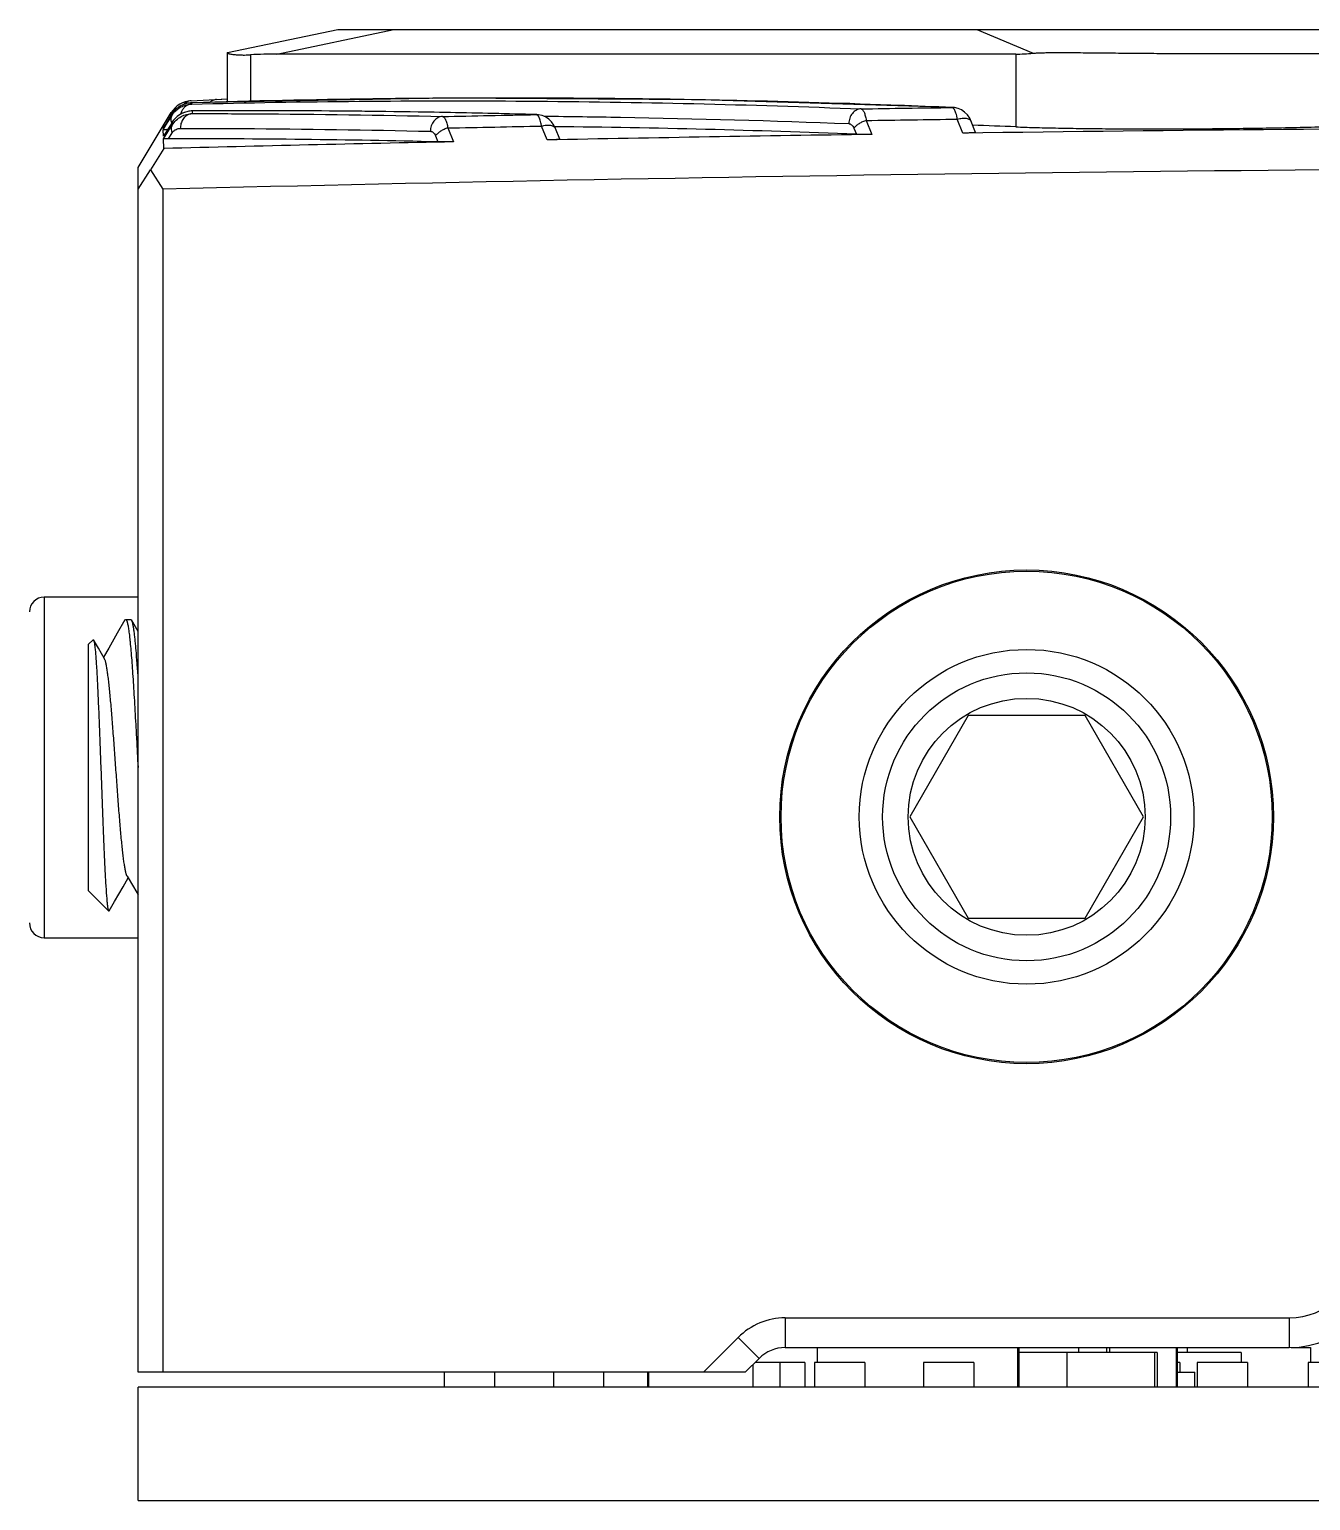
# Model space of a CAD drawing. Header units: millimetres. Extents: x 3299 to 14264, y 1863 to 5555.
# Drawn here: x 3626.39 to 3652.34, y 2920.55 to 2950.35 of the extents above; entities that cross this region are included whole.
import ezdxf

# ---------------------------------------------------------------- set-up
doc = ezdxf.new("R2010")
doc.units = ezdxf.units.MM
doc.layers.add('02___PRT_ALL_AXES', color=7, linetype='Continuous')

msp = doc.modelspace()

# ---------------------------------------------------------------- linework, layer by layer
at = {"color": 7, "linetype": 'Continuous'}
for p, q in [((3630.40239, 2949.87906), (3632.63353, 2950.34949)), ((3631.40119, 2949.84949), (3633.77256, 2950.34949)), ((3632.63351, 2950.34949), (3659.48068, 2950.34949)), ((3645.57981, 2950.34949), (3646.72289, 2949.86746)), ((3630.39552, 2949.87481), (3630.39552, 2948.87583)), ((3630.40239, 2949.87906), (3630.39553, 2949.87481)), ((3630.86535, 2949.83507), (3630.86535, 2948.88433)), ((3646.37105, 2949.84949), (3631.40119, 2949.84949)), ((3646.37105, 2949.84949), (3646.37105, 2948.37576)), ((3629.66513, 2948.90397), (3630.39552, 2948.94049)), ((3629.68654, 2948.86309), (3629.67423, 2948.86272)), ((3629.68655, 2948.86302), (3629.67423, 2948.86272)), ((3629.67423, 2948.86272), (3629.67786, 2948.86286)), ((3629.67423, 2948.86272), (3629.67678, 2948.83746)), ((3630.17928, 2948.92968), (3630.39552, 2948.94038)), ((3630.17928, 2948.92968), (3630.39552, 2948.9403)), ((3634.89027, 2948.95584), (3634.56268, 2948.95377)), ((3634.89027, 2948.95493), (3634.56269, 2948.95116)), ((3645.07859, 2948.76766), (3644.94585, 2948.77217)), ((3645.07859, 2948.76766), (3644.94586, 2948.77326)), ((3645.07859, 2948.76766), (3645.09553, 2948.76762)), ((3645.09553, 2948.76762), (3645.09554, 2948.76762)), ((3628.58801, 2947.54949), (3629.26236, 2948.66351)), ((3629.15502, 2948.44178), (3629.09307, 2948.34134)), ((3629.27745, 2948.46694), (3629.10088, 2948.18759)), ((3629.10264, 2948.13565), (3629.27941, 2948.41377)), ((3629.15031, 2948.40796), (3629.21205, 2948.50751)), ((3629.21322, 2948.53612), (3629.15502, 2948.44178)), ((3629.21205, 2948.50751), (3629.27069, 2948.60203)), ((3629.21205, 2948.50751), (3629.27069, 2948.60203)), ((3629.26879, 2948.62618), (3629.21322, 2948.53612)), ((3629.25852, 2948.60953), (3629.21322, 2948.53612)), ((3629.26879, 2948.62618), (3629.25852, 2948.60953)), ((3629.26879, 2948.62618), (3629.27069, 2948.60203)), ((3629.27745, 2948.46694), (3629.27941, 2948.41377)), ((3629.68587, 2948.69837), (3629.69394, 2948.69857)), ((3629.69395, 2948.69842), (3629.68587, 2948.69837)), ((3629.68587, 2948.69837), (3629.68716, 2948.67224)), ((3629.68587, 2948.69837), (3629.68716, 2948.67224)), ((3629.69395, 2948.69837), (3629.68587, 2948.69837)), ((3629.68716, 2948.67224), (3629.68848, 2948.64403)), ((3629.68848, 2948.64403), (3629.69375, 2948.64403)), ((3629.68848, 2948.64403), (3629.69375, 2948.64401)), ((3629.69394, 2948.69857), (3629.69395, 2948.69857)), ((3636.65483, 2948.62459), (3636.66894, 2948.62467)), ((3636.66894, 2948.62467), (3636.66895, 2948.62467)), ((3643.34053, 2948.50596), (3643.45291, 2948.22318)), ((3645.29659, 2948.2491), (3645.18428, 2948.53243)), ((3645.55342, 2948.26328), (3645.4655, 2948.48518)), ((3629.08739, 2948.37446), (3629.11433, 2948.3758)), ((3629.09307, 2948.34134), (3629.08739, 2948.37446)), ((3629.09477, 2948.31839), (3629.15031, 2948.40796)), ((3629.10088, 2948.18759), (3629.09477, 2948.31839)), ((3629.10801, 2947.9384), (3629.10264, 2948.13565)), ((3629.20333, 2948.13295), (3629.28095, 2948.25506)), ((3634.61431, 2948.1939), (3634.66343, 2948.07173)), ((3634.86381, 2948.35298), (3634.97654, 2948.0727)), ((3636.87448, 2948.11086), (3636.76183, 2948.3917)), ((3637.04357, 2948.34452), (3637.04358, 2948.34451)), ((3637.13166, 2948.12482), (3637.04358, 2948.34451)), ((3643.09005, 2948.34795), (3643.13878, 2948.22529)), ((3629.108, 2947.93839), (3628.83801, 2947.5026)), ((3628.58801, 2923.14949), (3628.58801, 2947.54949)), ((3628.58801, 2947.11188), (3628.83801, 2947.5026)), ((3628.83801, 2947.5026), (3629.08801, 2947.11188)), ((3629.08801, 2947.11188), (3629.08801, 2923.14949)), ((3626.68801, 2938.84949), (3626.68801, 2931.94949)), ((3628.58801, 2938.84949), (3626.68801, 2938.84949)), ((3628.32343, 2938.3869), (3628.33801, 2938.39949)), ((3628.43801, 2938.39949), (3628.45259, 2938.3869)), ((3628.58801, 2938.15344), (3628.45259, 2938.3869)), ((3627.58801, 2937.89949), (3627.67593, 2937.9874)), ((3627.67593, 2937.9874), (3627.68659, 2937.98357)), ((3627.58801, 2932.89952), (3627.58801, 2937.89947)), ((3627.58801, 2932.89949), (3627.99291, 2932.49458)), ((3627.99291, 2932.49458), (3628.00243, 2932.49802)), ((3626.68801, 2931.94949), (3628.58801, 2931.94949)), ((3641.69867, 2924.24949), (3641.69867, 2923.64949)), ((3641.69867, 2924.24949), (3651.90663, 2924.24949)), ((3651.90663, 2924.24949), (3651.90663, 2923.64949)), ((3640.03948, 2923.14949), (3640.74408, 2923.85408)), ((3640.74408, 2923.85408), (3641.16834, 2923.42982)), ((3640.88801, 2923.14949), (3641.16834, 2923.42982)), ((3641.69867, 2923.64949), (3651.90663, 2923.64949)), ((3642.3422, 2923.64949), (3642.3422, 2923.34949)), ((3646.4062, 2923.64949), (3646.4062, 2922.84949)), ((3646.4316, 2923.64949), (3646.4316, 2922.84949)), ((3649.23192, 2923.54949), (3646.4316, 2923.54949)), ((3647.4032, 2923.54949), (3647.4032, 2922.84949)), ((3647.64518, 2923.54949), (3647.64518, 2923.64949)), ((3648.20376, 2923.64949), (3648.20376, 2923.54949)), ((3648.27447, 2923.54949), (3648.27447, 2923.64949)), ((3649.1812, 2923.54949), (3649.1812, 2922.84949)), ((3649.23192, 2923.54949), (3649.23192, 2922.84949)), ((3649.61589, 2923.64949), (3649.61589, 2922.84949)), ((3649.64518, 2922.84949), (3649.64518, 2923.64949)), ((3650.93389, 2923.54949), (3649.64518, 2923.54949)), ((3649.83801, 2923.64949), (3649.83801, 2923.54949)), ((3650.93389, 2923.54949), (3650.93389, 2923.34949)), ((3652.33801, 2923.64949), (3652.33801, 2923.34949)), ((3640.88801, 2923.14949), (3628.58801, 2923.14949)), ((3634.7914, 2923.14949), (3634.7914, 2922.84949)), ((3635.8074, 2923.14949), (3635.8074, 2922.84949)), ((3637.00112, 2923.14949), (3637.00112, 2922.84949)), ((3638.01712, 2923.14949), (3638.01712, 2922.84949)), ((3638.9062, 2923.14949), (3638.9062, 2922.84949)), ((3638.9316, 2923.14949), (3638.9316, 2922.84949)), ((3641.0414, 2923.30288), (3641.0414, 2922.84949)), ((3642.09454, 2923.34949), (3641.08801, 2923.34949)), ((3641.09223, 2923.35371), (3641.09223, 2923.34949)), ((3641.58654, 2923.34949), (3641.58654, 2922.84949)), ((3642.09454, 2923.34949), (3642.09454, 2922.84949)), ((3642.2914, 2923.34949), (3642.2914, 2922.84949)), ((3643.3074, 2923.34949), (3642.2914, 2923.34949)), ((3643.3074, 2923.34949), (3643.3074, 2922.84949)), ((3644.50112, 2923.34949), (3644.50112, 2922.84949)), ((3645.51712, 2923.34949), (3644.50112, 2923.34949)), ((3645.51712, 2923.34949), (3645.51712, 2922.84949)), ((3649.6893, 2923.34949), (3649.64518, 2923.34949)), ((3649.64518, 2923.14949), (3649.99518, 2923.14949)), ((3649.6893, 2923.34949), (3649.6893, 2923.14949)), ((3649.99518, 2922.84949), (3649.99518, 2923.14949)), ((3650.04482, 2923.34949), (3650.04482, 2922.84949)), ((3651.06082, 2923.34949), (3650.04482, 2923.34949)), ((3651.06082, 2923.34949), (3651.06082, 2922.84949)), ((3652.2914, 2923.34949), (3652.2914, 2922.84949)), ((3653.3074, 2923.34949), (3652.2914, 2923.34949)), ((3628.58801, 2920.54949), (3628.58801, 2922.84949)), ((4228.58801, 2922.84949), (3628.58801, 2922.84949)), ((3628.58801, 2920.54949), (4228.58801, 2920.54949))]:
    msp.add_line(p, q, dxfattribs=at)
for points in [[(3629.67423, 2948.86272), (3629.67549, 2948.851), (3629.67678, 2948.83746)], [(3645.09553, 2948.76762), (3639.97509, 2948.92347), (3634.80156, 2948.95548), (3629.67786, 2948.86286)], [(3645.4655, 2948.48518), (3645.43482, 2948.54944), (3645.38886, 2948.61662), (3645.33277, 2948.67361), (3645.26926, 2948.71776), (3645.20062, 2948.74821), (3645.12874, 2948.76475), (3645.09554, 2948.76762)], [(3629.69394, 2948.69857), (3629.60457, 2948.68997), (3629.52229, 2948.66698), (3629.44671, 2948.63108), (3629.37947, 2948.58392), (3629.35236, 2948.55955)], [(3636.66894, 2948.62467), (3634.36308, 2948.67447), (3632.00404, 2948.69948), (3629.69395, 2948.69857)], [(3637.04357, 2948.34452), (3637.01234, 2948.40911), (3636.96581, 2948.47619), (3636.90912, 2948.53287), (3636.84504, 2948.57655), (3636.77581, 2948.60641), (3636.70339, 2948.62218), (3636.66895, 2948.62467)], [(3628.32343, 2938.3869), (3628.16821, 2938.1193), (3627.994, 2937.81927), (3627.88801, 2937.63696)], [(3627.90767, 2937.60315), (3627.78494, 2937.81425), (3627.68659, 2937.98357)], [(3628.00243, 2932.49802), (3628.11072, 2932.68469), (3628.28494, 2932.98473), (3628.38801, 2933.16202)], [(3628.36835, 2933.19583), (3628.494, 2932.97971), (3628.58801, 2932.8178)]]:
    msp.add_lwpolyline(points, dxfattribs=at)
for radius in [4.975, 3.39028, 2.91689]:
    msp.add_circle((3646.58801, 2934.39949), radius, dxfattribs=at)
for centre, radius, start, end in [((3629.6901, 2948.40459), 0.5, 92.862405, 148.812334), ((3636.06738, 2736.85887), 212.10024, 89.1082207, 90.3179807), ((3636.06605, 2736.76722), 212.1919, 88.7999645, 89.108247), ((3629.50145, 2948.55177), 0.25189, 200.586717, 202.632589), ((3629.69304, 2948.36547), 0.49795, 138.621317, 148.429098), ((3629.69131, 2948.34259), 0.49419, 146.968618, 148.334426), ((3629.69365, 2948.34105), 0.497, 139.441743, 146.966912), ((3664.02419, 1550.88249), 1397.49212, 90.84343208, 91.11318078), ((3664.05382, 1549.34886), 1399.02604, 91.19091793, 91.43132114), ((3626.68801, 2938.54949), 0.3, 90, 180), ((3626.68801, 2932.24949), 0.3, 180, 270), ((3651.90663, 2925.64949), 1.4, 270, 358), ((3651.90663, 2925.64949), 2, 270, 358), ((3641.69867, 2922.89949), 1.35, 90, 135), ((3641.69867, 2922.89949), 0.75, 90, 135)]:
    msp.add_arc(centre, radius, start, end, dxfattribs=at)
for centre, major_axis, ratio, start_param, end_param in [((3627.9845, 2944.25932), (7.86239, 3.5046), 0.55392788, 0.8931995, 0.96503923), ((3650.58801, 2952.34949), (4.97449, 2.23324), 0.22588602, -2.67542425, -2.55545446), ((3632.57524, 2247.6744), (-4.32598, 700.45481), 0.54995296, -0.01665001, -0.00247668), ((3637.75072, 2247.93317), (-4.32598, 700.45481), 0.54995296, -0.02521615, -0.00936381), ((3640.85919, 2248.08859), (-4.32598, 700.45481), 0.54995296, -0.02553754, -0.02327436)]:
    msp.add_ellipse(centre, major_axis=major_axis, ratio=ratio, start_param=start_param, end_param=end_param, dxfattribs=at)
for points, knots in [([(3630.39552, 2949.87481), (3630.39552, 2949.87377), (3630.39678, 2949.8721), (3630.39897, 2949.87036), (3630.40285, 2949.86798), (3630.40959, 2949.86499), (3630.41992, 2949.86138), (3630.43315, 2949.85762), (3630.45648, 2949.85209), (3630.47558, 2949.84869), (3630.48928, 2949.84656)], [0, 0, 0, 0, 0.03139521, 0.0554437, 0.08601104, 0.16767663, 0.27745033, 0.41559926, 0.58214876, 1, 1, 1, 1]), ([(3630.48928, 2949.84656), (3630.51181, 2949.84307), (3630.56292, 2949.8371), (3630.64854, 2949.8318), (3630.75137, 2949.83051), (3630.82554, 2949.83296), (3630.86535, 2949.83507)], [0, 0, 0, 0, 0.1815266, 0.40939351, 0.68265397, 1, 1, 1, 1]), ([(3646.72289, 2949.86746), (3646.7525, 2949.87025), (3646.79738, 2949.87322), (3646.85774, 2949.87586), (3646.91998, 2949.87796), (3646.99953, 2949.87964), (3647.1313, 2949.88109), (3647.30249, 2949.88123), (3647.5153, 2949.88011), (3647.7375, 2949.87827), (3647.96841, 2949.87605), (3648.20732, 2949.87368), (3648.53976, 2949.87046), (3648.96969, 2949.86669), (3649.49913, 2949.86305), (3650.04188, 2949.86045), (3650.59131, 2949.85898), (3651.1407, 2949.85859), (3651.68334, 2949.85917), (3652.2126, 2949.8605), (3652.72203, 2949.86221), (3653.2054, 2949.86381), (3653.65681, 2949.86453), (3654.01049, 2949.86335), (3654.27334, 2949.86005), (3654.39764, 2949.8572), (3654.45789, 2949.85533)], [0, 0, 0, 0, 0.01153461, 0.0174376, 0.02343089, 0.03568636, 0.04829508, 0.07453604, 0.10207573, 0.13083047, 0.16071255, 0.1916308, 0.2234911, 0.28964759, 0.35837299, 0.42882471, 0.50014189, 0.57145382, 0.64188979, 0.71058981, 0.77671508, 0.83945806, 0.89805288, 0.95178335, 0.97662146, 1, 1, 1, 1]), ([(3629.31606, 2948.66421), (3629.3392, 2948.69124), (3629.3907, 2948.73969), (3629.4802, 2948.79361), (3629.57662, 2948.82731), (3629.64352, 2948.83632), (3629.67678, 2948.83746)], [0, 0, 0, 0, 0.25964586, 0.51125126, 0.7571421, 1, 1, 1, 1]), ([(3629.59021, 2948.8524), (3629.56496, 2948.84709), (3629.51482, 2948.83241), (3629.44335, 2948.79862), (3629.37681, 2948.75295), (3629.33753, 2948.71522), (3629.3194, 2948.69463)], [0, 0, 0, 0, 0.24306123, 0.4897612, 0.74162572, 1, 1, 1, 1]), ([(3629.62221, 2948.82776), (3629.60186, 2948.82138), (3629.5621, 2948.8022), (3629.51156, 2948.75781), (3629.47198, 2948.70032), (3629.45461, 2948.65614), (3629.44825, 2948.63307)], [0, 0, 0, 0, 0.23566946, 0.48036272, 0.73551197, 1, 1, 1, 1]), ([(3629.55968, 2948.8705), (3629.55503, 2948.86761), (3629.5366, 2948.85526), (3629.51987, 2948.84039), (3629.50847, 2948.82815)], [0, 0, 0, 0, 0.24649704, 1, 1, 1, 1]), ([(3629.66513, 2948.90397), (3629.64673, 2948.90305), (3629.60969, 2948.8963), (3629.57562, 2948.88039), (3629.55968, 2948.8705)], [0, 0, 0, 0, 0.49544558, 1, 1, 1, 1]), ([(3629.67423, 2948.86272), (3629.6672, 2948.86246), (3629.639, 2948.8608), (3629.61095, 2948.85676), (3629.59021, 2948.8524)], [0, 0, 0, 0, 0.24943409, 1, 1, 1, 1]), ([(3629.67678, 2948.83746), (3629.67218, 2948.83724), (3629.65372, 2948.83578), (3629.63547, 2948.83192), (3629.62221, 2948.82776)], [0, 0, 0, 0, 0.249061, 1, 1, 1, 1]), ([(3629.67678, 2948.83746), (3631.93588, 2948.89356), (3636.45651, 2948.93355), (3640.97612, 2948.829), (3643.23455, 2948.74068)], [0, 0, 0, 0, 0.49995959, 1, 1, 1, 1]), ([(3634.56268, 2948.95377), (3634.15631, 2948.95088), (3632.53071, 2948.93468), (3630.90529, 2948.89977), (3629.68654, 2948.86309)], [0, 0, 0, 0, 0.24997656, 1, 1, 1, 1]), ([(3630.17928, 2948.92968), (3630.16669, 2948.92905), (3630.14144, 2948.92551), (3630.10487, 2948.91358), (3630.07035, 2948.89529), (3630.04946, 2948.87933), (3630.03961, 2948.87052)], [0, 0, 0, 0, 0.24484893, 0.49204886, 0.74321569, 1, 1, 1, 1]), ([(3644.94586, 2948.77326), (3644.57627, 2948.78873), (3643.09804, 2948.84676), (3641.6192, 2948.88934), (3640.50999, 2948.91258)], [0, 0, 0, 0, 0.2500475, 1, 1, 1, 1]), ([(3643.23455, 2948.74068), (3643.21828, 2948.74008), (3643.18546, 2948.73504), (3643.13866, 2948.71658), (3643.09569, 2948.68792), (3643.04499, 2948.63705), (3642.99946, 2948.55424), (3642.98656, 2948.479), (3642.98613, 2948.4409)], [0, 0, 0, 0, 0.11433915, 0.23084529, 0.35065964, 0.47444182, 0.73239663, 1, 1, 1, 1]), ([(3643.23455, 2948.74068), (3643.23718, 2948.74037), (3643.24258, 2948.73904), (3643.2504, 2948.7352), (3643.2581, 2948.72955), (3643.26881, 2948.71902), (3643.28161, 2948.70097), (3643.29555, 2948.67376), (3643.30867, 2948.64009), (3643.32075, 2948.60034), (3643.33164, 2948.55501), (3643.33771, 2948.52285), (3643.34053, 2948.50596)], [0, 0, 0, 0, 0.0297045, 0.06164668, 0.09692112, 0.13632306, 0.2293676, 0.34316819, 0.47812353, 0.63356683, 0.80822949, 1, 1, 1, 1]), ([(3645.09249, 2948.76291), (3645.09136, 2948.76354), (3645.08698, 2948.76576), (3645.08218, 2948.76721), (3645.07859, 2948.76766)], [0, 0, 0, 0, 0.2634137, 1, 1, 1, 1]), ([(3645.1571, 2948.65123), (3645.15279, 2948.66508), (3645.14398, 2948.69019), (3645.13042, 2948.71896), (3645.11879, 2948.73741), (3645.10823, 2948.75097), (3645.09906, 2948.75925), (3645.09249, 2948.76291)], [0, 0, 0, 0, 0.33115565, 0.60706133, 0.72431946, 0.82825186, 1, 1, 1, 1]), ([(3629.26236, 2948.66351), (3629.25608, 2948.65314), (3629.24647, 2948.62973), (3629.24404, 2948.60463), (3629.24433, 2948.59189)], [0, 0, 0, 0, 0.48742191, 1, 1, 1, 1]), ([(3629.27069, 2948.60203), (3629.26501, 2948.59265), (3629.25601, 2948.57181), (3629.25088, 2948.53724), (3629.25394, 2948.50022), (3629.261, 2948.47559), (3629.26565, 2948.46321)], [0, 0, 0, 0, 0.2291395, 0.46792954, 0.72343821, 1, 1, 1, 1]), ([(3629.27941, 2948.41377), (3629.27298, 2948.40316), (3629.26306, 2948.37925), (3629.25874, 2948.33949), (3629.26461, 2948.29702), (3629.2746, 2948.26906), (3629.28095, 2948.25506)], [0, 0, 0, 0, 0.22585336, 0.46327953, 0.72008185, 1, 1, 1, 1]), ([(3629.35083, 2948.55802), (3629.34395, 2948.55129), (3629.31682, 2948.5232), (3629.29306, 2948.49187), (3629.27745, 2948.46694)], [0, 0, 0, 0, 0.24655989, 1, 1, 1, 1]), ([(3629.27941, 2948.41377), (3629.30212, 2948.44991), (3629.35621, 2948.51526), (3629.45755, 2948.58797), (3629.5702, 2948.63247), (3629.64931, 2948.64331), (3629.68848, 2948.64403)], [0, 0, 0, 0, 0.26244933, 0.51448494, 0.75910763, 1, 1, 1, 1]), ([(3629.68587, 2948.69837), (3629.65563, 2948.6977), (3629.59486, 2948.69082), (3629.50652, 2948.66382), (3629.42322, 2948.62006), (3629.37368, 2948.58032), (3629.35083, 2948.55802)], [0, 0, 0, 0, 0.24426518, 0.49084973, 0.7420583, 1, 1, 1, 1]), ([(3629.63372, 2948.63449), (3629.62019, 2948.63031), (3629.59359, 2948.61917), (3629.55699, 2948.59521), (3629.52423, 2948.56452), (3629.49619, 2948.52793), (3629.4736, 2948.48644), (3629.45141, 2948.42587), (3629.44466, 2948.37684), (3629.44467, 2948.34423)], [0, 0, 0, 0, 0.11491878, 0.23250939, 0.35335088, 0.47760769, 0.60509714, 0.73528388, 1, 1, 1, 1]), ([(3629.68848, 2948.64403), (3629.68387, 2948.64383), (3629.66536, 2948.64243), (3629.64703, 2948.63862), (3629.63372, 2948.63449)], [0, 0, 0, 0, 0.24891709, 1, 1, 1, 1]), ([(3629.69375, 2948.64403), (3630.11566, 2948.64418), (3631.80338, 2948.63972), (3633.49105, 2948.61511), (3634.75652, 2948.58534)], [0, 0, 0, 0, 0.24998689, 1, 1, 1, 1]), ([(3636.65483, 2948.62459), (3636.07484, 2948.64026), (3633.75496, 2948.69342), (3631.43421, 2948.70852), (3629.69395, 2948.69842)], [0, 0, 0, 0, 0.2500334, 1, 1, 1, 1]), ([(3634.75652, 2948.58534), (3634.74028, 2948.58469), (3634.70754, 2948.5796), (3634.66089, 2948.56108), (3634.61812, 2948.53238), (3634.56774, 2948.48149), (3634.52268, 2948.39869), (3634.51017, 2948.32356), (3634.50991, 2948.28553)], [0, 0, 0, 0, 0.11442142, 0.23092269, 0.35067229, 0.47436575, 0.73221349, 1, 1, 1, 1]), ([(3634.75652, 2948.58534), (3634.75915, 2948.5851), (3634.76455, 2948.58393), (3634.77241, 2948.58032), (3634.78016, 2948.57487), (3634.79094, 2948.56462), (3634.80387, 2948.54687), (3634.81796, 2948.51997), (3634.83127, 2948.48658), (3634.84356, 2948.44705), (3634.85468, 2948.4019), (3634.86091, 2948.36983), (3634.86381, 2948.35298)], [0, 0, 0, 0, 0.02973519, 0.06158653, 0.09669431, 0.13589431, 0.22853842, 0.34206442, 0.47694225, 0.63253778, 0.80759501, 1, 1, 1, 1]), ([(3636.66662, 2948.6213), (3636.66565, 2948.62174), (3636.66188, 2948.62332), (3636.65784, 2948.62429), (3636.65483, 2948.62459)], [0, 0, 0, 0, 0.25988398, 1, 1, 1, 1]), ([(3636.73403, 2948.51011), (3636.72953, 2948.52424), (3636.72232, 2948.54432), (3636.71096, 2948.56893), (3636.70259, 2948.58422), (3636.69399, 2948.59717), (3636.68301, 2948.61037), (3636.6734, 2948.61817), (3636.66662, 2948.6213)], [0, 0, 0, 0, 0.33504051, 0.48080949, 0.61188954, 0.72848962, 0.8312321, 1, 1, 1, 1]), ([(3636.76183, 2948.3917), (3636.75819, 2948.41298), (3636.75028, 2948.45279), (3636.73979, 2948.49203), (3636.73403, 2948.51011)], [0, 0, 0, 0, 0.53214307, 1, 1, 1, 1]), ([(3636.76183, 2948.3917), (3636.77793, 2948.39643), (3636.80983, 2948.4043), (3636.85712, 2948.4113), (3636.90174, 2948.4131), (3636.94242, 2948.40965), (3636.97804, 2948.40099), (3637.00766, 2948.38728), (3637.02699, 2948.37131), (3637.03794, 2948.3565), (3637.04195, 2948.34857), (3637.04357, 2948.34452)], [0, 0, 0, 0, 0.1636435, 0.3198263, 0.46542166, 0.59814346, 0.71665236, 0.82113384, 0.91386521, 0.95738835, 1, 1, 1, 1]), ([(3636.81809, 2948.5924), (3637.33215, 2948.58725), (3639.38864, 2948.55918), (3641.44472, 2948.50119), (3642.98613, 2948.4409)], [0, 0, 0, 0, 0.24996047, 1, 1, 1, 1]), ([(3642.98613, 2948.4409), (3642.99112, 2948.4407), (3643.00124, 2948.43936), (3643.02155, 2948.43279), (3643.04637, 2948.41664), (3643.07182, 2948.38676), (3643.08454, 2948.36182), (3643.09005, 2948.34795)], [0, 0, 0, 0, 0.10203579, 0.20701317, 0.43371845, 0.6954181, 1, 1, 1, 1]), ([(3643.34053, 2948.50596), (3643.3145, 2948.49839), (3643.26389, 2948.47975), (3643.19434, 2948.44291), (3643.14351, 2948.40565), (3643.11014, 2948.37317), (3643.09619, 2948.3564), (3643.09005, 2948.34795)], [0, 0, 0, 0, 0.27036125, 0.53606903, 0.7829848, 0.89583487, 1, 1, 1, 1]), ([(3645.18428, 2948.53243), (3645.18074, 2948.55375), (3645.17303, 2948.59369), (3645.16276, 2948.63306), (3645.1571, 2948.65123)], [0, 0, 0, 0, 0.5317847, 1, 1, 1, 1]), ([(3645.18428, 2948.53243), (3645.20039, 2948.53711), (3645.23232, 2948.54489), (3645.27961, 2948.55178), (3645.32421, 2948.55351), (3645.36483, 2948.55003), (3645.40037, 2948.5414), (3645.42988, 2948.52771), (3645.45245, 2948.50911), (3645.46228, 2948.4933), (3645.4655, 2948.48518)], [0, 0, 0, 0, 0.16403154, 0.32059604, 0.46644677, 0.59932042, 0.71783463, 0.82215688, 0.91457816, 1, 1, 1, 1]), ([(3646.37105, 2948.37576), (3646.49412, 2948.37081), (3646.76044, 2948.362), (3647.18799, 2948.35181), (3647.669, 2948.3438), (3648.19591, 2948.33813), (3648.76044, 2948.33495), (3649.5623, 2948.33421), (3650.58884, 2948.34017), (3651.61527, 2948.35517), (3652.41689, 2948.3731), (3652.98119, 2948.38895), (3653.50784, 2948.40718), (3653.98859, 2948.42754), (3654.4159, 2948.44971), (3654.68202, 2948.46676), (3654.80497, 2948.47579)], [0, 0, 0, 0, 0.04379412, 0.09474767, 0.15206628, 0.21485039, 0.28211489, 0.35280296, 0.49996793, 0.64712735, 0.71781047, 0.78507154, 0.84785709, 0.9051861, 0.95616356, 1, 1, 1, 1]), ([(3629.1831, 2948.31932), (3629.17683, 2948.31916), (3629.16492, 2948.31888), (3629.14804, 2948.3185), (3629.13521, 2948.31826), (3629.12599, 2948.31811), (3629.11991, 2948.31803), (3629.11441, 2948.31797), (3629.10953, 2948.31794), (3629.10529, 2948.31794), (3629.10173, 2948.31796), (3629.09921, 2948.318), (3629.09755, 2948.31806), (3629.09659, 2948.31811), (3629.09585, 2948.31816), (3629.09528, 2948.31822), (3629.09498, 2948.31828), (3629.09478, 2948.31834), (3629.09477, 2948.31839)], [0, 0, 0, 0, 0.21295126, 0.40446658, 0.57317594, 0.64843362, 0.71732189, 0.77960602, 0.83496974, 0.88304066, 0.92344619, 0.95580954, 0.96883385, 0.97966427, 0.9882358, 0.99448852, 0.99838039, 1, 1, 1, 1]), ([(3629.20333, 2948.13295), (3629.1962, 2948.13294), (3629.18266, 2948.13294), (3629.16346, 2948.13303), (3629.14655, 2948.1332), (3629.13395, 2948.13343), (3629.12515, 2948.13366), (3629.11957, 2948.13386), (3629.11472, 2948.13408), (3629.11064, 2948.13432), (3629.10737, 2948.13459), (3629.10497, 2948.13487), (3629.1035, 2948.13515), (3629.10283, 2948.1354), (3629.10264, 2948.13557), (3629.10264, 2948.13565)], [0, 0, 0, 0, 0.21181931, 0.40252007, 0.57072955, 0.71471075, 0.77700135, 0.83246336, 0.88071482, 0.92135787, 0.95400072, 0.97819843, 0.99346293, 0.99770111, 1, 1, 1, 1]), ([(3629.28095, 2948.25506), (3629.28622, 2948.26334), (3629.29754, 2948.27846), (3629.31693, 2948.29764), (3629.33726, 2948.3129), (3629.36465, 2948.32843), (3629.40044, 2948.34097), (3629.43013, 2948.34422), (3629.44467, 2948.34423)], [0, 0, 0, 0, 0.15146229, 0.29031651, 0.41992979, 0.54286746, 0.77554887, 1, 1, 1, 1]), ([(3629.44467, 2948.34423), (3629.86678, 2948.34438), (3631.55533, 2948.33995), (3633.24383, 2948.31533), (3634.50991, 2948.28553)], [0, 0, 0, 0, 0.24998692, 1, 1, 1, 1]), ([(3634.50991, 2948.28553), (3634.51491, 2948.28541), (3634.52504, 2948.28422), (3634.5454, 2948.27796), (3634.57034, 2948.26213), (3634.59595, 2948.23253), (3634.60876, 2948.20771), (3634.61431, 2948.1939)], [0, 0, 0, 0, 0.1022848, 0.20733703, 0.43385027, 0.69530929, 1, 1, 1, 1]), ([(3634.86381, 2948.35298), (3634.83786, 2948.34533), (3634.78738, 2948.32653), (3634.71807, 2948.28943), (3634.66748, 2948.25193), (3634.63428, 2948.21926), (3634.62041, 2948.20239), (3634.61431, 2948.1939)], [0, 0, 0, 0, 0.27012177, 0.53566683, 0.78262626, 0.8956113, 1, 1, 1, 1]), ([(3637.13166, 2948.12482), (3637.13171, 2948.12468), (3637.13164, 2948.1244), (3637.13134, 2948.12416), (3637.13081, 2948.12383), (3637.12981, 2948.12346), (3637.12823, 2948.12303), (3637.12612, 2948.12259), (3637.12349, 2948.12213), (3637.12031, 2948.12167), (3637.11495, 2948.121), (3637.10682, 2948.12016), (3637.09532, 2948.1192), (3637.08149, 2948.11822), (3637.05849, 2948.11683), (3637.02458, 2948.1152), (3636.97879, 2948.11349), (3636.92792, 2948.11201), (3636.89257, 2948.11121), (3636.87448, 2948.11086)], [0, 0, 0, 0, 0.00164516, 0.00282815, 0.00439493, 0.00884074, 0.01517216, 0.02347688, 0.03381663, 0.04624376, 0.06080654, 0.09650615, 0.14114627, 0.19487884, 0.25762003, 0.40879828, 0.58923761, 0.7898166, 1, 1, 1, 1]), ([(3643.45291, 2948.22318), (3643.42143, 2948.22272), (3643.36119, 2948.22218), (3643.2763, 2948.22233), (3643.20306, 2948.2233), (3643.15859, 2948.2245), (3643.13878, 2948.22529)], [0, 0, 0, 0, 0.30061806, 0.57523721, 0.81067955, 1, 1, 1, 1]), ([(3662.61524, 2948.37377), (3661.17198, 2948.37233), (3655.39894, 2948.35765), (3649.626, 2948.30714), (3645.29659, 2948.24912)], [0, 0, 0, 0, 0.24999908, 1, 1, 1, 1]), ([(3645.55342, 2948.26328), (3645.55348, 2948.26312), (3645.55341, 2948.26265), (3645.55273, 2948.26217), (3645.55169, 2948.26167), (3645.55012, 2948.26118), (3645.54804, 2948.26067), (3645.54544, 2948.26015), (3645.54228, 2948.25963), (3645.53697, 2948.25887), (3645.52888, 2948.25795), (3645.51743, 2948.25691), (3645.50363, 2948.25588), (3645.48066, 2948.25444), (3645.44676, 2948.25282), (3645.40097, 2948.25122), (3645.35007, 2948.24994), (3645.31469, 2948.24934), (3645.29659, 2948.2491)], [0, 0, 0, 0, 0.00194372, 0.00478539, 0.00924346, 0.01554483, 0.0237975, 0.03407281, 0.04642855, 0.06091644, 0.09646586, 0.14096807, 0.1945853, 0.25724311, 0.40836318, 0.58888091, 0.78962352, 1, 1, 1, 1]), ([(3634.97654, 2948.0727), (3634.91651, 2948.07145), (3634.83189, 2948.07042), (3634.72751, 2948.07065), (3634.68318, 2948.07125), (3634.66343, 2948.07173)], [0, 0, 0, 0, 0.57525297, 0.81071733, 1, 1, 1, 1]), ([(3664.04372, 2947.54949), (3658.21854, 2947.54949), (3646.56538, 2947.47654), (3634.91405, 2947.2577), (3629.08801, 2947.11188)], [0, 0, 0, 0, 0.49988494, 1, 1, 1, 1]), ([(3628.33801, 2938.39949), (3628.33935, 2938.39949), (3628.34229, 2938.39873), (3628.34627, 2938.39574), (3628.35015, 2938.39105), (3628.35401, 2938.38463), (3628.35787, 2938.37646), (3628.36173, 2938.36652), (3628.36561, 2938.3548), (3628.37109, 2938.33572), (3628.37779, 2938.30739), (3628.38549, 2938.26811), (3628.39322, 2938.22193), (3628.40096, 2938.16896), (3628.40872, 2938.10932), (3628.41649, 2938.04316), (3628.42426, 2937.97064), (3628.43502, 2937.86175), (3628.4483, 2937.71115), (3628.46377, 2937.51405), (3628.47926, 2937.2966), (3628.49477, 2937.06087), (3628.51029, 2936.80916), (3628.52583, 2936.54388), (3628.54137, 2936.26757), (3628.56226, 2935.88489), (3628.57766, 2935.59458), (3628.58801, 2935.39949)], [0, 0, 0, 0, 0.00132766, 0.00290261, 0.00488026, 0.00733984, 0.01032153, 0.01384698, 0.01792859, 0.02257373, 0.03356633, 0.04682583, 0.06233444, 0.08006795, 0.09999515, 0.1220687, 0.14623641, 0.17244523, 0.23074535, 0.29640765, 0.36881976, 0.4472831, 0.53105702, 0.61932139, 0.71123372, 0.80594278, 1, 1, 1, 1]), ([(3628.45259, 2938.38689), (3628.45479, 2938.3831), (3628.459, 2938.37404), (3628.46463, 2938.35824), (3628.47029, 2938.33863), (3628.47596, 2938.31521), (3628.48165, 2938.28801), (3628.48969, 2938.24436), (3628.49504, 2938.20964), (3628.49852, 2938.18526)], [0, 0, 0, 0, 0.06340292, 0.14399505, 0.24225249, 0.35834443, 0.49225987, 0.64392188, 1, 1, 1, 1]), ([(3627.68659, 2937.98356), (3627.68811, 2937.98094), (3627.69091, 2937.97429), (3627.693, 2937.96743), (3627.6941, 2937.96344)], [0, 0, 0, 0, 0.42201716, 1, 1, 1, 1]), ([(3628.49852, 2938.18526), (3628.50247, 2938.15765), (3628.51021, 2938.09814), (3628.52103, 2938.00257), (3628.53187, 2937.89473), (3628.54699, 2937.728), (3628.56554, 2937.49315), (3628.57906, 2937.29813), (3628.58596, 2937.19402)], [0, 0, 0, 0, 0.08408232, 0.18086147, 0.2899111, 0.41075966, 0.68549694, 1, 1, 1, 1]), ([(3627.6941, 2937.96344), (3627.69601, 2937.95648), (3627.69961, 2937.94044), (3627.70442, 2937.91324), (3627.70926, 2937.88001), (3627.7141, 2937.84084), (3627.71895, 2937.79581), (3627.72576, 2937.72447), (3627.73408, 2937.62163), (3627.74364, 2937.48257), (3627.7532, 2937.32371), (3627.76274, 2937.14658), (3627.77227, 2936.95285), (3627.78177, 2936.74434), (3627.7947, 2936.44245), (3627.81051, 2936.0433), (3627.82901, 2935.54827), (3627.84741, 2935.04446), (3627.8628, 2934.62701), (3627.87522, 2934.30165), (3627.88439, 2934.06889), (3627.89353, 2933.84646), (3627.90263, 2933.63617), (3627.9117, 2933.4397), (3627.92073, 2933.25863), (3627.92971, 2933.09437), (3627.93865, 2932.94821), (3627.94633, 2932.83825), (3627.95256, 2932.76016), (3627.95702, 2932.70924), (3627.96147, 2932.66356), (3627.9659, 2932.62322), (3627.97032, 2932.58828), (3627.9747, 2932.5588), (3627.97906, 2932.53481), (3627.98287, 2932.5183), (3627.98605, 2932.50793), (3627.98823, 2932.50217), (3627.99039, 2932.4978), (3627.99205, 2932.49546), (3627.99291, 2932.4946)], [0, 0, 0, 0, 0.00394789, 0.00899013, 0.01511966, 0.02232542, 0.03059393, 0.03990461, 0.06155338, 0.08706691, 0.11619575, 0.14866297, 0.18416254, 0.22236159, 0.26291068, 0.34956037, 0.44101117, 0.53405832, 0.62550668, 0.66966191, 0.71227885, 0.75300514, 0.79151424, 0.82749124, 0.8606573, 0.89074715, 0.9175335, 0.94081245, 0.9510806, 0.96041175, 0.96878962, 0.97619831, 0.98262534, 0.98806472, 0.99251287, 0.99596998, 0.9973298, 0.99844796, 0.99933252, 1, 1, 1, 1]), ([(3628.36835, 2933.19584), (3628.36562, 2933.20053), (3628.36036, 2933.21162), (3628.35329, 2933.23081), (3628.3462, 2933.2544), (3628.33908, 2933.28235), (3628.33194, 2933.31462), (3628.32188, 2933.36599), (3628.30959, 2933.44053), (3628.2954, 2933.54191), (3628.28116, 2933.65846), (3628.2669, 2933.78923), (3628.25261, 2933.93316), (3628.23831, 2934.08908), (3628.21873, 2934.31713), (3628.19463, 2934.62194), (3628.16634, 2935.00426), (3628.13801, 2935.39949), (3628.10969, 2935.79471), (3628.08139, 2936.17704), (3628.05729, 2936.48184), (3628.03771, 2936.70989), (3628.0234, 2936.86581), (3628.00912, 2937.00974), (3627.99486, 2937.14052), (3627.98063, 2937.25707), (3627.96644, 2937.35845), (3627.95413, 2937.43299), (3627.94408, 2937.48436), (3627.93695, 2937.51663), (3627.92983, 2937.54457), (3627.92273, 2937.56816), (3627.91566, 2937.58735), (3627.9104, 2937.59845), (3627.90767, 2937.60314)], [0, 0, 0, 0, 0.00367039, 0.00826833, 0.01381526, 0.02031398, 0.02776023, 0.03614622, 0.05569188, 0.07881229, 0.10533268, 0.1350508, 0.16772318, 0.20309504, 0.2408762, 0.32243213, 0.40975035, 0.49999882, 0.59024801, 0.67756704, 0.75912205, 0.79690402, 0.83227322, 0.86494963, 0.89466377, 0.92118679, 0.94430712, 0.96385023, 0.97223943, 0.97968726, 0.98618349, 0.99172757, 0.99632646, 1, 1, 1, 1])]:
    msp.add_open_spline(points, degree=3, knots=knots, dxfattribs=at)
for points in [[(3643.23455, 2948.74068), (3643.84923, 2948.75008), (3644.46391, 2948.75908), (3645.07859, 2948.76766)], [(3634.75652, 2948.58534), (3635.38928, 2948.59885), (3636.02205, 2948.61193), (3636.65483, 2948.62459)], [(3643.34053, 2948.50596), (3643.9551, 2948.51519), (3644.56969, 2948.52401), (3645.18428, 2948.53243)], [(3634.86381, 2948.35298), (3635.49648, 2948.36632), (3636.12915, 2948.37922), (3636.76183, 2948.3917)]]:
    msp.add_open_spline(points, degree=3, dxfattribs=at)
at = {"layer": '02___PRT_ALL_AXES', "color": 7, "linetype": 'Continuous'}
for p, q in [((3628.33801, 2938.39949), (3628.43801, 2938.39949)), ((3645.40444, 2936.44949), (3644.22087, 2934.39949)), ((3647.77158, 2936.44949), (3645.40444, 2936.44949)), ((3648.95515, 2934.39949), (3647.77158, 2936.44949)), ((3644.22087, 2934.39949), (3645.40444, 2932.34949)), ((3647.77158, 2932.34949), (3648.95515, 2934.39949)), ((3645.40444, 2932.34949), (3647.77158, 2932.34949)), ((3651.94841, 2923.64949), (3652.33801, 2923.64949))]:
    msp.add_line(p, q, dxfattribs=at)
for radius in [5, 2.4]:
    msp.add_circle((3646.58801, 2934.39949), radius, dxfattribs=at)

doc.saveas('drawing.dxf')
